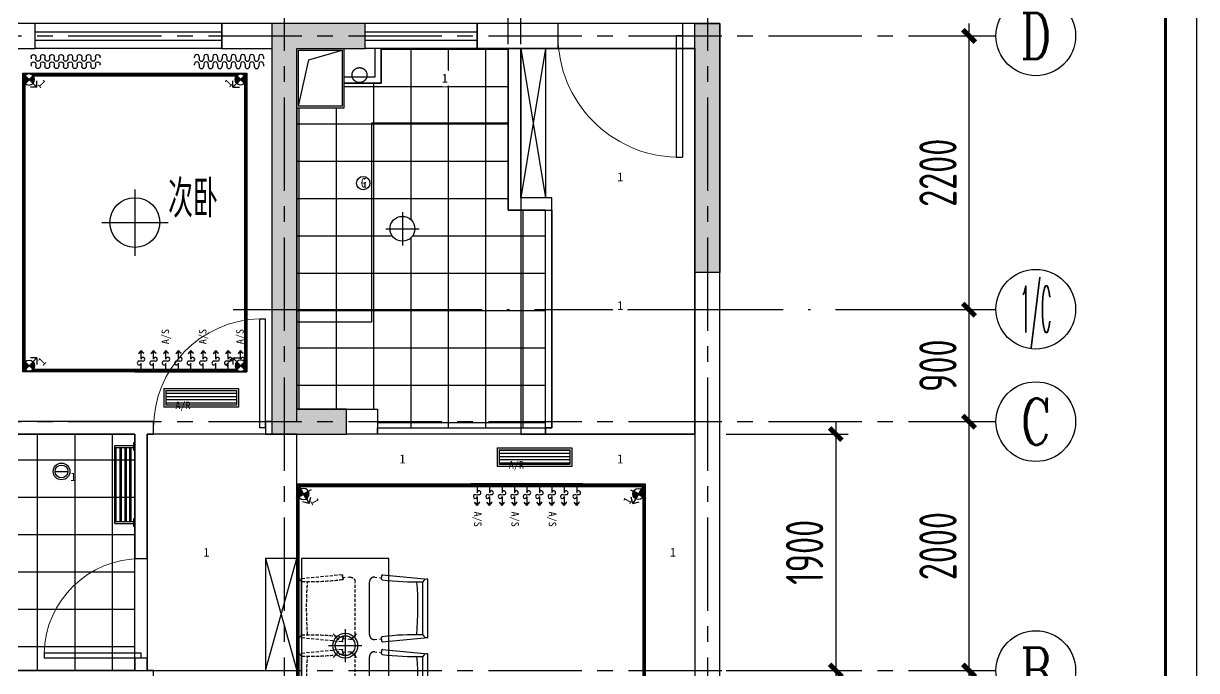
# Model space of a CAD drawing. Header units: millimetres. Extents: x -133666 to 880576, y -269375 to 86941.
# Drawn here: x 27779 to 37204, y -150793 to -145593 of the extents above; entities that cross this region are included whole.
import ezdxf
from ezdxf.enums import TextEntityAlignment as Align

# ---------------------------------------------------------------- set-up
doc = ezdxf.new("R2010")
doc.units = ezdxf.units.MM
doc.header["$LTSCALE"] = 1000
for name, pattern in [('6#轴网(1-4)20181120$0$11 12 17 18 19 20 21 22-ZW$0$DOTE', [2.42, 2, -0.2, 0.02, -0.2]), ('CENTER', [50.8, 31.75, -6.35, 6.35, -6.35]), ('CENTER2', [1.125, 0.75, -0.125, 0.125, -0.125]), ('DASH', [0.35, 0.25, -0.1]), ('DASHED', [19.05, 12.7, -6.35]), ('PS', [3200, 1500, -200, 1500]), ('TRATTEGGIATA2', [0.375, 0.25, -0.125])]:
    doc.linetypes.add(name, pattern=pattern)
doc.layers.get('0').update_dxf_attribs({"linetype": 'CONTINUOUS'})
doc.layers.get('Defpoints').update_dxf_attribs({"color": 6, "linetype": 'CONTINUOUS'})
for name, color, linetype in [('6#轴网(1-4)20181120$0$11 12 17 18 19 20 21 22-ZW$0$AXIS_轴号_A', 8, 'CONTINUOUS'), ('6#轴网(1-4)20181120$0$11 12 17 18 19 20 21 22-ZW$0$AXIS_轴文_A', 8, 'CONTINUOUS'), ('6#轴网(1-4)20181120$0$11 12 17 18 19 20 21 22-ZW$0$AXIS_轴线_A', 8, '6#轴网(1-4)20181120$0$11 12 17 18 19 20 21 22-ZW$0$DOTE'), ('6#轴网(1-4)20181120$0$AXIS_TEXT', 8, 'CONTINUOUS'), ('A-FUR', 8, 'CONTINUOUS'), ('A-Lvtry', 5, 'CONTINUOUS'), ('A-烟气道', 105, 'CONTINUOUS'), ('AXIS', 253, 'CENTER'), ('BORDER', 7, 'CONTINUOUS'), ('C-顶面灯具、灯带', 22, 'CONTINUOUS'), ('C-顶面设备（风口、换气扇、投影仪）', 7, 'CONTINUOUS'), ('C-顶面造型线', 32, 'CONTINUOUS'), ('DIM', 3, 'CONTINUOUS'), ('P-活动家具', 146, 'CONTINUOUS'), ('P-窗帘', 146, 'CONTINUOUS'), ('PS', 6, 'PS'), ('PUB_HATCH', 8, 'CONTINUOUS'), ('PUB_TEXT', 7, 'CONTINUOUS'), ('WALL', 2, 'CONTINUOUS'), ('WINDOW', 4, 'CONTINUOUS'), ('剪力墙', 6, 'CONTINUOUS')]:
    doc.layers.add(name, color=color, linetype=linetype)
doc.layers.add('S-ANNO-REVS', color=1, linetype='CONTINUOUS', true_color=0xff0000, plot=False)
doc.styles.add('6#轴网(1-4)20181120$0$11 12 17 18 19 20 21 22-ZW$0$_TCH_AXIS', font='COMPLEX', dxfattribs={"bigfont": 'GBCBIG'})
doc.styles.add('6#轴网(1-4)20181120$0$COMPLEX', font='COMPLEX')
doc.styles.add('DIM', font='', dxfattribs={"width": 0.7})
doc.styles.get("Standard").update_dxf_attribs({"font": 'tssdeng.shx', "bigfont": 'tssdchn.shx'})
doc.styles.add('WORD-2', font='simhei.ttf')
doc.styles.add('ZZ', font='tssdeng.shx', dxfattribs={"width": 0.7, "bigfont": 'tssdchn.shx'})
doc.styles.add('图框－2', font='tssdeng.shx', dxfattribs={"width": 0.7, "bigfont": 'TSSDCHN.shx'})
doc.styles.get('DIM').set_extended_font_data('SimSun')
doc.dimstyles.new('TSSD_100_100', dxfattribs={"dimtxt": 300, "dimasz": 100, "dimexe": 100, "dimexo": 250, "dimgap": 100, "dimtad": 1, "dimdec": 0, "dimzin": 0, "dimdsep": 46, "dimtxsty": 'ZZ', "dimblk": 'ARCHTICK', "dimcen": 0, "dimdle": 100, "dimclrd": 256, "dimclrt": 7, "dimadec": 0, "dimazin": 0, "dimtfac": 1, "dimtdec": 0, "dimtix": 1, "dimtmove": 2, "dimatfit": 3, "dimfxl": 0, "dimtolj": 1, "dimtzin": 0, "dimarcsym": 0})
pattern_1 = [(0, (26692.9, 2400), (0, 300), []), (90, (26692.9, 2400), (-300, 2e-14), [])]
pattern_2 = [(0, (483.662, 0), (9e-15, 25.4), [])]

# ---------------------------------------------------------------- blocks, each defined once
blk = doc.blocks.new('6#轴网(1-4)20181120$0$_AXISO')
at = {"color": 8}
blk.add_circle((0, 0), 0.5, dxfattribs=at)
at = {"layer": '6#轴网(1-4)20181120$0$AXIS_TEXT', "color": 8, "style": '6#轴网(1-4)20181120$0$COMPLEX', "width": 1.041667}
blk.add_attdef('A', text='', height=0.56, dxfattribs=at).set_placement((-0.25, -0.28), (0.25, -0.28), align=Align.FIT)
blk = doc.blocks.new('_ArchTick')
at = {"color": 0, "linetype": 'ByBlock', "const_width": 0.4}
blk.add_lwpolyline([(-0.5, -0.5), (0.5, 0.5)], dxfattribs=at)
blk = doc.blocks.new('*D348')
at = {"layer": 'Defpoints', "color": 0}
for p in [(8738.9, 3800), (8902.1, 3800), (8738.9, 100)]:
    blk.add_point(p, dxfattribs=at)
at = {"layer": 'DIM', "lineweight": -2}
blk.add_line((8902.1, 0), (8902.1, 3900), dxfattribs=at)
at = {"layer": 'DIM', "color": 0, "lineweight": -2}
for p, q in [((8988.9, 3800), (9002.1, 3800)), ((8988.9, 100), (9002.1, 100))]:
    blk.add_line(p, q, dxfattribs=at)
at = {"layer": 'DIM', "lineweight": -2, "xscale": 100, "yscale": 100, "zscale": 100}
for p, rotation in [((8902.1, 3800), 90), ((8902.1, 100), 270)]:
    blk.add_blockref('_ArchTick', p, dxfattribs=dict(at, rotation=rotation))
at = {"layer": 'DIM', "color": 7, "insert": (8652.1, 1950), "char_height": 300, "attachment_point": 5, "rotation": 90, "style": 'ZZ'}
blk.add_mtext('\\A1;3700', dxfattribs=at)
blk = doc.blocks.new('*D349')
at = {"layer": 'Defpoints', "color": 0}
for p in [(8738.9, 5800), (8902.1, 5800), (8738.9, 3800)]:
    blk.add_point(p, dxfattribs=at)
at = {"layer": 'DIM', "lineweight": -2}
blk.add_line((8902.1, 3700), (8902.1, 5900), dxfattribs=at)
at = {"layer": 'DIM', "color": 0, "lineweight": -2}
for p, q in [((8988.9, 5800), (9002.1, 5800)), ((8988.9, 3800), (9002.1, 3800))]:
    blk.add_line(p, q, dxfattribs=at)
at = {"layer": 'DIM', "lineweight": -2, "xscale": 100, "yscale": 100, "zscale": 100}
for p, rotation in [((8902.1, 5800), 90), ((8902.1, 3800), 270)]:
    blk.add_blockref('_ArchTick', p, dxfattribs=dict(at, rotation=rotation))
at = {"layer": 'DIM', "color": 7, "insert": (8652.1, 4800), "char_height": 300, "attachment_point": 5, "rotation": 90, "style": 'ZZ'}
blk.add_mtext('\\A1;2000', dxfattribs=at)
blk = doc.blocks.new('*D350')
at = {"layer": 'Defpoints', "color": 0}
for p in [(8738.9, 6700), (8902.1, 6700), (8738.9, 5800)]:
    blk.add_point(p, dxfattribs=at)
at = {"layer": 'DIM', "lineweight": -2}
blk.add_line((8902.1, 5700), (8902.1, 6800), dxfattribs=at)
at = {"layer": 'DIM', "color": 0, "lineweight": -2}
for p, q in [((8988.9, 6700), (9002.1, 6700)), ((8988.9, 5800), (9002.1, 5800))]:
    blk.add_line(p, q, dxfattribs=at)
at = {"layer": 'DIM', "lineweight": -2, "xscale": 100, "yscale": 100, "zscale": 100}
for p, rotation in [((8902.1, 6700), 90), ((8902.1, 5800), 270)]:
    blk.add_blockref('_ArchTick', p, dxfattribs=dict(at, rotation=rotation))
at = {"layer": 'DIM', "color": 7, "insert": (8652.1, 6250), "char_height": 300, "attachment_point": 5, "rotation": 90, "style": 'ZZ'}
blk.add_mtext('\\A1;900', dxfattribs=at)
blk = doc.blocks.new('*D351')
at = {"layer": 'Defpoints', "color": 0}
for p in [(8738.9, 8900), (8902.1, 8900), (8738.9, 6700)]:
    blk.add_point(p, dxfattribs=at)
at = {"layer": 'DIM', "lineweight": -2}
blk.add_line((8902.1, 6600), (8902.1, 9000), dxfattribs=at)
at = {"layer": 'DIM', "color": 0, "lineweight": -2}
for p, q in [((8988.9, 8900), (9002.1, 8900)), ((8988.9, 6700), (9002.1, 6700))]:
    blk.add_line(p, q, dxfattribs=at)
at = {"layer": 'DIM', "lineweight": -2, "xscale": 100, "yscale": 100, "zscale": 100}
for p, rotation in [((8902.1, 8900), 90), ((8902.1, 6700), 270)]:
    blk.add_blockref('_ArchTick', p, dxfattribs=dict(at, rotation=rotation))
at = {"layer": 'DIM', "color": 7, "insert": (8652.1, 7800), "char_height": 300, "attachment_point": 5, "rotation": 90, "style": 'ZZ'}
blk.add_mtext('\\A1;2200', dxfattribs=at)
blk = doc.blocks.new('*D759')
at = {"layer": 'Defpoints', "color": 0}
for p in [(31774, -145404), (31674, -146008.7), (31774, -146008.7)]:
    blk.add_point(p, dxfattribs=at)
at = {"layer": 'DIM', "color": 0, "lineweight": -2}
for p, q in [((31674, -145758.7), (31674, -145304)), ((31774, -145758.7), (31774, -145304))]:
    blk.add_line(p, q, dxfattribs=at)
at = {"layer": 'DIM', "lineweight": -2}
for p, q in [((31674, -145404), (31574, -145404)), ((31674, -145404), (31774, -145404)), ((31774, -145404), (31874, -145404))]:
    blk.add_line(p, q, dxfattribs=at)
at = {"layer": 'DIM', "lineweight": -2, "xscale": 100, "yscale": 100, "zscale": 100}
blk.add_blockref('_ArchTick', (31674, -145404), dxfattribs=at)
at = {"layer": 'DIM', "lineweight": -2, "xscale": 100, "yscale": 100, "zscale": 100, "rotation": 180}
blk.add_blockref('_ArchTick', (31774, -145404), dxfattribs=at)
at = {"layer": 'DIM', "color": 7, "insert": (31724, -145154), "char_height": 300, "attachment_point": 5, "style": 'ZZ'}
blk.add_mtext('\\A1;100', dxfattribs=at)
blk = doc.blocks.new('B20190319225928')
at = {"layer": 'BORDER'}
blk.add_lwpolyline([(0, 0), (0, 29700), (42000, 29700), (42000, 0)], close=True, dxfattribs=at)
at = {"layer": 'BORDER', "const_width": 50}
blk.add_lwpolyline([(2500, 500), (2500, 29200), (41500, 29200), (41500, 500)], close=True, dxfattribs=at)
blk = doc.blocks.new('$DorLib2D$00000001')
for p, q in [((0.45, 0.975), (0.5, 0.975)), ((0.45, 0), (0.45, 0.975)), ((0.5, 0), (0.5, 0.975)), ((0.5, 0), (0.45, 0))]:
    blk.add_line(p, q)
at = {"lineweight": 13}
blk.add_arc((0.475, 0), 0.975, 91.46928, 180, dxfattribs=at)
blk = doc.blocks.new('$TCHSYS$WIN2D')
for p, q in [((-0.5, 0.5), (0.5, 0.5)), ((-0.5, 0.5), (-0.5, -0.5)), ((0.5, 0.5), (0.5, -0.5)), ((0.5, 0.1667), (-0.5, 0.1667)), ((0.5, -0.1667), (-0.5, -0.1667)), ((-0.5, -0.5), (0.5, -0.5))]:
    blk.add_line(p, q)
blk = doc.blocks.new('*U763')
at = {"linetype": 'DASHED', "ltscale": 5}
h = blk.add_hatch(dxfattribs=at)
h.set_pattern_fill('ANSI31', color=250, scale=8, angle=315, style=0)
h.set_pattern_definition(pattern_2)
h.paths.add_polyline_path([(583.9, 16.1), (583.9, 133.9), (16.1, 133.9), (16.1, 16.1)])
blk.add_line((0, 150), (0, 0))
at = {"color": 251}
blk.add_line((16.1, 133.9), (16.1, 16.1), dxfattribs=at)
blk.add_lwpolyline([(0, 150), (600, 150), (600, 0), (0, 0)])
blk.add_lwpolyline([(0, 150), (600, 150), (600, 0), (0, 0)])
blk.add_lwpolyline([(16.1, 133.9), (583.9, 133.9), (583.9, 16.1), (16.1, 16.1)], dxfattribs=at)
blk.add_lwpolyline([(16.1, 133.9), (583.9, 133.9), (583.9, 16.1), (16.1, 16.1)], dxfattribs=at)
at = {"style": 'WORD-2'}
blk.add_attdef('A/S_001', (247.6, 41.1), '', height=60, dxfattribs=at)
blk = doc.blocks.new('DIFF-WLL')
at = {"color": 7, "linetype": 'ByBlock'}
for p, q in [((0, 0), (2.05, 0)), ((5, 0), (4.28, 0.61)), ((4.28, 0.61), (4.76, 0)), ((2.95, 0), (4.76, 0)), ((5, 0), (4.28, -0.61)), ((4.28, -0.61), (4.76, 0))]:
    blk.add_line(p, q, dxfattribs=at)
for centre, radius, start, end in [((2.06, 0.44), 0.443, 4.4518, 269.236), ((-3.48, 0.01), 5.99, 356.4344, 4.4518), ((2.94, -0.44), 0.443, 169.2229, 89.236)]:
    blk.add_arc(centre, radius, start, end, dxfattribs=at)
blk = doc.blocks.new('*U385')
at = {"color": 251}
blk.add_line((0, 300), (0, 0), dxfattribs=at)
at = {"color": 251, "xscale": 34.56325301062316, "yscale": 34.56325301062316, "zscale": 34.56325301062316}
for p in [(0, 250), (0, 150), (0, 50)]:
    blk.add_blockref('DIFF-WLL', p, dxfattribs=at)
at = {"style": 'WORD-2'}
blk.add_attdef('A/S', (222.2, 25.3), '', height=60, dxfattribs=at)
blk = doc.blocks.new('嵌入式筒灯')
at = {"color": 250}
blk.add_wipeout([(42.2, -42.7), (44.8, -40), (47.2, -37.1), (49.4, -34.1), (51.5, -30.9), (53.3, -27.6), (54.9, -24.2), (56.3, -20.7), (57.5, -17.1), (58.5, -13.5), (59.2, -9.8), (59.7, -6), (60, -2.3), (60, 1.5), (59.8, 5.3), (59.4, 9), (58.7, 12.7), (57.8, 16.4), (56.6, 20), (55.2, 23.5), (53.7, 26.9), (51.9, 30.2), (49.9, 33.4), (47.7, 36.5), (45.3, 39.4), (42.7, 42.2), (40, 44.8), (37.1, 47.2), (34.1, 49.4), (30.9, 51.5), (27.6, 53.3), (24.2, 54.9), (20.7, 56.3), (17.1, 57.5), (13.5, 58.5), (9.8, 59.2), (6, 59.7), (2.3, 60), (-1.5, 60), (-5.3, 59.8), (-9, 59.4), (-12.7, 58.7), (-16.4, 57.8), (-20, 56.6), (-23.5, 55.2), (-26.9, 53.7), (-30.2, 51.9), (-33.4, 49.9), (-36.5, 47.7), (-39.4, 45.3), (-42.2, 42.7), (-44.8, 40), (-47.2, 37.1), (-49.4, 34.1), (-51.5, 30.9), (-53.3, 27.6), (-54.9, 24.2), (-56.3, 20.7), (-57.5, 17.1), (-58.5, 13.5), (-59.2, 9.8), (-59.7, 6), (-60, 2.3), (-60, -1.5), (-59.8, -5.3), (-59.4, -9), (-58.7, -12.7), (-57.8, -16.4), (-56.6, -20), (-55.2, -23.5), (-53.7, -26.9), (-51.9, -30.2), (-49.9, -33.4), (-47.7, -36.5), (-45.3, -39.4), (-42.7, -42.2), (-40, -44.8), (-37.1, -47.2), (-34.1, -49.4), (-30.9, -51.5), (-27.6, -53.3), (-24.2, -54.9), (-20.7, -56.3), (-17.1, -57.5), (-13.5, -58.5), (-9.8, -59.2), (-6, -59.7), (-2.3, -60), (1.5, -60), (5.3, -59.8), (9, -59.4), (12.7, -58.7), (16.4, -57.8), (20, -56.6), (23.5, -55.2), (26.9, -53.7), (30.2, -51.9), (33.4, -49.9), (36.5, -47.7), (39.4, -45.3)], dxfattribs=at)
at = {"color": 251, "style": 'WORD-2'}
blk.add_attdef('1', text='', height=64, dxfattribs=at).set_placement((0, 0), align=Align.MIDDLE)
blk = doc.blocks.new('*U201')
at = {"color": 250}
blk.add_wipeout([(28.1, -28.5), (29.8, -26.7), (31.5, -24.7), (33, -22.7), (34.3, -20.6), (35.5, -18.4), (36.6, -16.1), (37.6, -13.8), (38.4, -11.4), (39, -9), (39.5, -6.5), (39.8, -4), (40, -1.5), (40, 1), (39.9, 3.5), (39.6, 6), (39.1, 8.5), (38.5, 10.9), (37.7, 13.3), (36.8, 15.7), (35.8, 17.9), (34.6, 20.1), (33.2, 22.3), (31.8, 24.3), (30.2, 26.3), (28.5, 28.1), (26.7, 29.8), (24.7, 31.5), (22.7, 33), (20.6, 34.3), (18.4, 35.5), (16.1, 36.6), (13.8, 37.6), (11.4, 38.4), (9, 39), (6.5, 39.5), (4, 39.8), (1.5, 40), (-1, 40), (-3.5, 39.9), (-6, 39.6), (-8.5, 39.1), (-10.9, 38.5), (-13.3, 37.7), (-15.7, 36.8), (-17.9, 35.8), (-20.1, 34.6), (-22.3, 33.2), (-24.3, 31.8), (-26.3, 30.2), (-28.1, 28.5), (-29.8, 26.7), (-31.5, 24.7), (-33, 22.7), (-34.3, 20.6), (-35.5, 18.4), (-36.6, 16.1), (-37.6, 13.8), (-38.4, 11.4), (-39, 9), (-39.5, 6.5), (-39.8, 4), (-40, 1.5), (-40, -1), (-39.9, -3.5), (-39.6, -6), (-39.1, -8.5), (-38.5, -10.9), (-37.7, -13.3), (-36.8, -15.7), (-35.8, -17.9), (-34.6, -20.1), (-33.2, -22.3), (-31.8, -24.3), (-30.2, -26.3), (-28.5, -28.1), (-26.7, -29.8), (-24.7, -31.5), (-22.7, -33), (-20.6, -34.3), (-18.4, -35.5), (-16.1, -36.6), (-13.8, -37.6), (-11.4, -38.4), (-9, -39), (-6.5, -39.5), (-4, -39.8), (-1.5, -40), (1, -40), (3.5, -39.9), (6, -39.6), (8.5, -39.1), (10.9, -38.5), (13.3, -37.7), (15.7, -36.8), (17.9, -35.8), (20.1, -34.6), (22.3, -33.2), (24.3, -31.8), (26.3, -30.2)], dxfattribs=at)
h = blk.add_hatch(color=250)
edge = h.paths.add_edge_path()
edge.add_arc((0, 0), 40, 90, 180)
edge.add_line((-40, 0), (0, 0))
edge.add_line((0, 0), (0, 40))
edge = h.paths.add_edge_path()
edge.add_arc((0, 0), 40, 270, 360)
edge.add_line((40, 0), (0, 0))
edge.add_line((0, 0), (0, -40))
at = {"color": 251}
for p, q in [((-64, 0), (80, 0)), ((-40, 0), (40, 0)), ((0, -64), (0, 64)), ((0, 40), (0, -40)), ((80, 0), (46.4, 33.6)), ((80, 0), (46.4, -33.6))]:
    blk.add_line(p, q, dxfattribs=at)
blk.add_circle((0, 0), 40)
at = {"style": 'WORD-2'}
blk.add_attdef('1', (19.6, -92.8), '', height=60, dxfattribs=at)
blk = doc.blocks.new('条形风口')
at = {"linetype": 'DASHED', "ltscale": 5}
h = blk.add_hatch(dxfattribs=at)
h.set_pattern_fill('ANSI31', color=250, scale=8, angle=315, style=0)
h.set_pattern_definition(pattern_2)
h.paths.add_polyline_path([(583.9, 16.1), (583.9, 133.9), (16.1, 133.9), (16.1, 16.1)])
blk.add_line((0, 150), (0, 0))
at = {"color": 251}
blk.add_line((16.1, 133.9), (16.1, 16.1), dxfattribs=at)
blk.add_lwpolyline([(0, 150), (600, 150), (600, 0), (0, 0)])
blk.add_lwpolyline([(0, 150), (600, 150), (600, 0), (0, 0)])
blk.add_lwpolyline([(16.1, 133.9), (583.9, 133.9), (583.9, 16.1), (16.1, 16.1)], dxfattribs=at)
blk.add_lwpolyline([(16.1, 133.9), (583.9, 133.9), (583.9, 16.1), (16.1, 16.1)], dxfattribs=at)
at = {"style": 'WORD-2'}
blk.add_attdef('A/S_001', (247.6, 41.1), '', height=60, dxfattribs=at)
blk = doc.blocks.new('A$C40BE60D6')
blk.add_circle((180, 180), 180)
at = {"style": '图框－2', "width": 0.7}
blk.add_text('G', height=259, dxfattribs=at).set_placement((127, 54))
at = {"ltscale": 0.15, "insert": (122, 310), "char_height": 250, "width": 119.17, "attachment_point": 1, "style": 'DIM'}
blk.add_mtext('G', dxfattribs=at)
blk = doc.blocks.new('防水筒灯')
at = {"color": 250}
blk.add_wipeout([(42.2, -42.7), (44.8, -40), (47.2, -37.1), (49.4, -34.1), (51.5, -30.9), (53.3, -27.6), (54.9, -24.2), (56.3, -20.7), (57.5, -17.1), (58.5, -13.5), (59.2, -9.8), (59.7, -6), (60, -2.3), (60, 1.5), (59.8, 5.3), (59.4, 9), (58.7, 12.7), (57.8, 16.4), (56.6, 20), (55.2, 23.5), (53.7, 26.9), (51.9, 30.2), (49.9, 33.4), (47.7, 36.5), (45.3, 39.4), (42.7, 42.2), (40, 44.8), (37.1, 47.2), (34.1, 49.4), (30.9, 51.5), (27.6, 53.3), (24.2, 54.9), (20.7, 56.3), (17.1, 57.5), (13.5, 58.5), (9.8, 59.2), (6, 59.7), (2.3, 60), (-1.5, 60), (-5.3, 59.8), (-9, 59.4), (-12.7, 58.7), (-16.4, 57.8), (-20, 56.6), (-23.5, 55.2), (-26.9, 53.7), (-30.2, 51.9), (-33.4, 49.9), (-36.5, 47.7), (-39.4, 45.3), (-42.2, 42.7), (-44.8, 40), (-47.2, 37.1), (-49.4, 34.1), (-51.5, 30.9), (-53.3, 27.6), (-54.9, 24.2), (-56.3, 20.7), (-57.5, 17.1), (-58.5, 13.5), (-59.2, 9.8), (-59.7, 6), (-60, 2.3), (-60, -1.5), (-59.8, -5.3), (-59.4, -9), (-58.7, -12.7), (-57.8, -16.4), (-56.6, -20), (-55.2, -23.5), (-53.7, -26.9), (-51.9, -30.2), (-49.9, -33.4), (-47.7, -36.5), (-45.3, -39.4), (-42.7, -42.2), (-40, -44.8), (-37.1, -47.2), (-34.1, -49.4), (-30.9, -51.5), (-27.6, -53.3), (-24.2, -54.9), (-20.7, -56.3), (-17.1, -57.5), (-13.5, -58.5), (-9.8, -59.2), (-6, -59.7), (-2.3, -60), (1.5, -60), (5.3, -59.8), (9, -59.4), (12.7, -58.7), (16.4, -57.8), (20, -56.6), (23.5, -55.2), (26.9, -53.7), (30.2, -51.9), (33.4, -49.9), (36.5, -47.7), (39.4, -45.3)], dxfattribs=at)
at = {"color": 251}
blk.add_line((-44.4, 0), (48.3, 0), dxfattribs=at)
blk.add_circle((1.9, 0), 60.3)
blk.add_circle((1.9, 0), 46.3, dxfattribs=at)
at = {"style": 'WORD-2'}
blk.add_attdef('1', (66.2, -68.4), '', height=60, dxfattribs=at)
blk = doc.blocks.new('*U197')
at = {"color": 251}
blk.add_circle((0, 0), 120, dxfattribs=at)
at = {"color": 250}
blk.add_wipeout([(105.4, -106.8), (111.9, -100), (118, -92.8), (123.6, -85.2), (128.7, -77.2), (133.3, -69), (137.3, -60.5), (140.9, -51.8), (143.8, -42.8), (146.2, -33.7), (148.1, -24.5), (149.3, -15.1), (150, -5.7), (150, 3.7), (149.5, 13.1), (148.4, 22.5), (146.7, 31.8), (144.4, 40.9), (141.5, 49.9), (138.1, 58.7), (134.2, 67.3), (129.7, 75.5), (124.7, 83.5), (119.2, 91.2), (113.2, 98.5), (106.8, 105.4), (100, 111.9), (92.8, 118), (85.2, 123.6), (77.2, 128.7), (69, 133.3), (60.5, 137.3), (51.8, 140.9), (42.8, 143.8), (33.7, 146.2), (24.5, 148.1), (15.1, 149.3), (5.7, 150), (-3.7, 150), (-13.1, 149.5), (-22.5, 148.4), (-31.8, 146.7), (-40.9, 144.4), (-49.9, 141.5), (-58.7, 138.1), (-67.3, 134.2), (-75.5, 129.7), (-83.5, 124.7), (-91.2, 119.2), (-98.5, 113.2), (-105.4, 106.8), (-111.9, 100), (-118, 92.8), (-123.6, 85.2), (-128.7, 77.2), (-133.3, 69), (-137.3, 60.5), (-140.9, 51.8), (-143.8, 42.8), (-146.2, 33.7), (-148.1, 24.5), (-149.3, 15.1), (-150, 5.7), (-150, -3.7), (-149.5, -13.1), (-148.4, -22.5), (-146.7, -31.8), (-144.4, -40.9), (-141.5, -49.9), (-138.1, -58.7), (-134.2, -67.3), (-129.7, -75.5), (-124.7, -83.5), (-119.2, -91.2), (-113.2, -98.5), (-106.8, -105.4), (-100, -111.9), (-92.8, -118), (-85.2, -123.6), (-77.2, -128.7), (-69, -133.3), (-60.5, -137.3), (-51.8, -140.9), (-42.8, -143.8), (-33.7, -146.2), (-24.5, -148.1), (-15.1, -149.3), (-5.7, -150), (3.7, -150), (13.1, -149.5), (22.5, -148.4), (31.8, -146.7), (40.9, -144.4), (49.9, -141.5), (58.7, -138.1), (67.3, -134.2), (75.5, -129.7), (83.5, -124.7), (91.2, -119.2), (98.5, -113.2)], dxfattribs=at)
at = {"color": 251, "ltscale": 2}
for p, q in [((0, 200), (0, -200)), ((-200, 0), (200, 0))]:
    blk.add_line(p, q, dxfattribs=at)
blk.add_circle((0, 0), 150)
blk = doc.blocks.new('B14-1')
for p, q in [((-933, 124), (-933, 148)), ((-837, 148), (-837, 100)), ((-741, 148), (-741, 100)), ((-645, 148), (-645, 100)), ((-549, 148), (-549, 100)), ((-453, 148), (-453, 100)), ((-357, 148), (-357, 100)), ((-261, 148), (-261, 100)), ((-165, 148), (-165, 100)), ((-69, 148), (-69, 100)), ((27, 148), (27, 100)), ((123, 148), (123, 100)), ((219, 148), (219, 100)), ((315, 148), (315, 100)), ((411, 148), (411, 100)), ((507, 148), (507, 100))]:
    blk.add_line(p, q)
blk.add_lwpolyline([(-933, 124, 0, 0, 0), (-1137, 124, 90, 0, 0), (-1245, 124, 0, 0, 0)], format="xyseb")
for centre, start, end in [((-885, 148), 360, 180.0002), ((-789, 100), 180, 360), ((-693, 148), 360, 180.0002), ((-597, 100), 180, 360), ((-501, 148), 360, 180.0002), ((-405, 100), 180, 360), ((-309, 148), 360, 180.0002), ((-213, 100), 180, 360), ((-117, 148), 360, 180.0002), ((-21, 100), 180, 0), ((75, 148), 0, 180.0002), ((171, 100), 180, 0), ((267, 148), 0, 180.0002), ((363, 100), 180, 0), ((459, 148), 0, 180.0002)]:
    blk.add_arc(centre, 48, start, end)
blk = doc.blocks.new('*U226')
at = {"color": 250}
blk.add_wipeout([(70.3, -71.2), (74.6, -66.7), (78.6, -61.8), (82.4, -56.8), (85.8, -51.5), (88.8, -46), (91.6, -40.3), (93.9, -34.5), (95.9, -28.5), (97.5, -22.5), (98.7, -16.3), (99.5, -10.1), (100, -3.8), (100, 2.5), (99.7, 8.8), (98.9, 15), (97.8, 21.2), (96.3, 27.3), (94.4, 33.3), (92.1, 39.1), (89.4, 44.8), (86.4, 50.4), (83.1, 55.7), (79.5, 60.8), (75.5, 65.7), (71.2, 70.3), (66.7, 74.6), (61.8, 78.6), (56.8, 82.4), (51.5, 85.8), (46, 88.8), (40.3, 91.6), (34.5, 93.9), (28.5, 95.9), (22.5, 97.5), (16.3, 98.7), (10.1, 99.5), (3.8, 100), (-2.5, 100), (-8.8, 99.7), (-15, 98.9), (-21.2, 97.8), (-27.3, 96.3), (-33.3, 94.4), (-39.1, 92.1), (-44.8, 89.4), (-50.4, 86.4), (-55.7, 83.1), (-60.8, 79.5), (-65.7, 75.5), (-70.3, 71.2), (-74.6, 66.7), (-78.6, 61.8), (-82.4, 56.8), (-85.8, 51.5), (-88.8, 46), (-91.6, 40.3), (-93.9, 34.5), (-95.9, 28.5), (-97.5, 22.5), (-98.7, 16.3), (-99.5, 10.1), (-100, 3.8), (-100, -2.5), (-99.7, -8.8), (-98.9, -15), (-97.8, -21.2), (-96.3, -27.3), (-94.4, -33.3), (-92.1, -39.1), (-89.4, -44.8), (-86.4, -50.4), (-83.1, -55.7), (-79.5, -60.8), (-75.5, -65.7), (-71.2, -70.3), (-66.7, -74.6), (-61.8, -78.6), (-56.8, -82.4), (-51.5, -85.8), (-46, -88.8), (-40.3, -91.6), (-34.5, -93.9), (-28.5, -95.9), (-22.5, -97.5), (-16.3, -98.7), (-10.1, -99.5), (-3.8, -100), (2.5, -100), (8.8, -99.7), (15, -98.9), (21.2, -97.8), (27.3, -96.3), (33.3, -94.4), (39.1, -92.1), (44.8, -89.4), (50.4, -86.4), (55.7, -83.1), (60.8, -79.5), (65.7, -75.5)], dxfattribs=at)
at = {"color": 251, "ltscale": 2}
for p, q in [((-97.8, 94.3), (-51.2, 47.7)), ((0, 133.3), (0, -133.3)), ((47.7, 51.2), (90.8, 94.3)), ((-133.3, 0), (133.3, 0)), ((-97.8, -94.3), (-51.2, -47.7)), ((47.7, -51.2), (90.8, -94.3))]:
    blk.add_line(p, q, dxfattribs=at)
blk.add_circle((0, 0), 100)
at = {"color": 251}
blk.add_circle((0, 0), 80, dxfattribs=at)
blk = doc.blocks.new('*D777')
at = {"layer": 'Defpoints', "color": 0}
for p in [(33174, -148893.3), (33174, -150793.3), (34305, -150793.3)]:
    blk.add_point(p, dxfattribs=at)
at = {"layer": 'DIM', "lineweight": -2}
blk.add_line((34305, -148793.3), (34305, -150893.3), dxfattribs=at)
at = {"layer": 'DIM', "color": 0, "lineweight": -2}
for p, q in [((33424, -148893.3), (34405, -148893.3)), ((33424, -150793.3), (34405, -150793.3))]:
    blk.add_line(p, q, dxfattribs=at)
at = {"layer": 'DIM', "lineweight": -2, "xscale": 100, "yscale": 100, "zscale": 100}
for p, rotation in [((34305, -148893.3), 90), ((34305, -150793.3), 270)]:
    blk.add_blockref('_ArchTick', p, dxfattribs=dict(at, rotation=rotation))
at = {"layer": 'DIM', "color": 7, "insert": (34055, -149843.3), "char_height": 300, "attachment_point": 5, "rotation": 90, "style": 'ZZ'}
blk.add_mtext('\\A1;1900', dxfattribs=at)
blk = doc.blocks.new('dfdffh')
at = {"layer": 'P-活动家具'}
for p, q in [((106548.2, -73806.7), (106398.1, -73806.7)), ((106398.1, -73806.7), (106398.1, -73821.7)), ((106548.2, -73821.7), (106398.1, -73821.7)), ((106417.2, -74416.7), (106417.2, -73821.7)), ((106427.2, -74416.7), (106427.2, -73821.7)), ((106456.2, -74416.7), (106456.2, -73821.7)), ((106466.2, -74416.7), (106466.2, -73821.7)), ((106495.9, -74416.7), (106495.9, -73821.7)), ((106505.9, -74416.7), (106505.9, -73821.7)), ((106538.2, -74416.7), (106538.2, -73821.7)), ((106548.2, -74431.7), (106548.2, -73806.7)), ((106548.2, -74416.7), (106398.1, -74416.7)), ((106398.1, -74416.7), (106398.1, -74431.7)), ((106548.2, -74431.7), (106398.1, -74431.7))]:
    blk.add_line(p, q, dxfattribs=at)
for points in [[(106398.1, -73784.2), (106398.1, -73844.2), (106388.1, -73844.2), (106388.1, -73784.2)], [(106398.1, -74394.2), (106398.1, -74454.2), (106388.1, -74454.2), (106388.1, -74394.2)]]:
    blk.add_lwpolyline(points, close=True, dxfattribs=at)
blk = doc.blocks.new('chair4')
at = {"linetype": 'DASH', "ltscale": 200}
for p, q in [((-470, 210.5), (-470, -210.5)), ((-426.4, 250.4), (-410.4, 248.9)), ((-426.4, -250.4), (-410.4, -248.9))]:
    blk.add_line(p, q, dxfattribs=at)
at = {"ltscale": 20}
for p, q in [((-388.8, 247), (-371.7, 245.5)), ((-364.8, 269), (0, 234.3)), ((-40, 213.8), (-40, -213.8)), ((0, 234.3), (0, -234.3)), ((-388.8, -247), (-371.7, -245.5)), ((-364.8, -269), (0, -234.3))]:
    blk.add_line(p, q, dxfattribs=at)
at = {"linetype": 'DASH', "ltscale": 200, "extrusion": (0, 0, -1)}
for centre, start_param, end_param in [((-430, 210.5), 3.926991, 5.586837), ((-430, -210.5), 2.267145, 3.926991)]:
    blk.add_ellipse(centre, major_axis=(28.3, 28.3), ratio=1, start_param=start_param, end_param=end_param, dxfattribs=at)
at = {"ltscale": 20, "extrusion": (0, 0, -1)}
for centre, major_axis, ratio, start_param, end_param in [((-365.9, 237.3), (5.66, -5.66), 1, 0.914477, 2.702691), ((-440.3, 264.1), (50.3, 50.3), 1, 0.774487, 1.131895), ((-365.2, 265), (2.83, 2.83), 1, 3.91608, 5.586837), ((-124.5, 1886.5), (-1792.2, 85), 0.932857, 4.621064, 4.803714), ((-2032.8, -2.5), (-3, 2384.1), 0.819086, 1.481782, 1.659811), ((-6.5, 197.7), (26.3, 26.3), 1, 4.375488, 5.671939), ((-365.9, -237.3), (5.66, 5.66), 1, 3.580494, 5.368708), ((-440.3, -264.1), (50.3, -50.3), 1, -1.131895, -0.774487), ((-365.2, -265), (2.83, -2.83), 1, 0.696349, 2.367105), ((-124.5, -1886.5), (1792.2, 85), 0.932857, 4.621064, 4.803714), ((-6.5, -197.7), (26.3, 26.3), 1, 2.182042, 3.478494)]:
    blk.add_ellipse(centre, major_axis=major_axis, ratio=ratio, start_param=start_param, end_param=end_param, dxfattribs=at)
blk = doc.blocks.new('222')
at = {"linetype": 'TRATTEGGIATA2', "ltscale": 0.1}
for p, q in [((131, 375.2), (165.7, 740)), ((669, 375.2), (634.3, 740)), ((731, 375.2), (765.7, 740)), ((1269, 375.2), (1234.3, 740)), ((149.6, 313.6), (151.1, 329.6)), ((153, 351.2), (154.5, 368.3)), ((647, 351.2), (645.5, 368.3)), ((650.4, 313.6), (648.9, 329.6)), ((749.6, 313.6), (751.1, 329.6)), ((753, 351.2), (754.5, 368.3)), ((1247, 351.2), (1245.5, 368.3)), ((1250.4, 313.6), (1248.9, 329.6)), ((189.5, 270), (610.5, 270)), ((789.5, 270), (1210.5, 270))]:
    blk.add_line(p, q, dxfattribs=at)
at = {"ltscale": 20}
for p, q in [((165.7, 740), (634.3, 740)), ((186.2, 700), (613.8, 700)), ((765.7, 740), (1234.3, 740)), ((786.2, 700), (1213.8, 700))]:
    blk.add_line(p, q, dxfattribs=at)
blk.add_lwpolyline([(0, 0), (1400, 0), (1400, 700), (0, 700)], close=True)
at = {"ltscale": 20, "extrusion": (0, 0, -1)}
for centre, start_param, end_param in [((202.3, 733.5), 4.375488, 5.671939), ((597.7, 733.5), 2.182042, 3.478494), ((802.3, 733.5), 4.375488, 5.671939), ((1197.7, 733.5), 2.182042, 3.478494)]:
    blk.add_ellipse(centre, major_axis=(-26.3, 26.3), ratio=1, start_param=start_param, end_param=end_param, dxfattribs=at)
at = {"linetype": 'TRATTEGGIATA2', "ltscale": 0.1, "extrusion": (0, 0, -1)}
for centre, major_axis, ratio, start_param, end_param in [((-1486.5, 615.5), (85, 1792.2), 0.932857, 1.479471, 1.662121), ((402.5, -1292.8), (2384.1, 3), 0.819086, 4.623375, 4.801403), ((2286.5, 615.5), (-85, 1792.2), 0.932857, 4.621064, 4.803714), ((-886.5, 615.5), (85, 1792.2), 0.932857, 1.479471, 1.662121), ((1002.5, -1292.8), (2384.1, 3), 0.819086, 4.623375, 4.801403), ((2886.5, 615.5), (-85, 1792.2), 0.932857, 4.621064, 4.803714), ((135, 374.8), (-2.83, 2.83), 1, 3.91608, 5.586837), ((135.9, 299.7), (-50.3, 50.3), 1, 0.774487, 1.131895), ((189.5, 310), (-28.3, 28.3), 1, 3.926991, 5.586837), ((162.7, 374.1), (5.66, 5.66), 1, 0.914477, 2.702691), ((610.5, 310), (-28.3, 28.3), 1, 2.267145, 3.926991), ((637.3, 374.1), (-5.66, 5.66), 1, 3.580494, 5.368708), ((664.1, 299.7), (50.3, 50.3), 1, -1.131895, -0.774487), ((665, 374.8), (2.83, 2.83), 1, 0.696349, 2.367105), ((735, 374.8), (-2.83, 2.83), 1, 3.91608, 5.586837), ((735.9, 299.7), (-50.3, 50.3), 1, 0.774487, 1.131895), ((789.5, 310), (-28.3, 28.3), 1, 3.926991, 5.586837), ((762.7, 374.1), (5.66, 5.66), 1, 0.914477, 2.702691), ((1210.5, 310), (-28.3, 28.3), 1, 2.267145, 3.926991), ((1237.3, 374.1), (-5.66, 5.66), 1, 3.580494, 5.368708), ((1264.1, 299.7), (50.3, 50.3), 1, -1.131895, -0.774487), ((1265, 374.8), (2.83, 2.83), 1, 0.696349, 2.367105)]:
    blk.add_ellipse(centre, major_axis=major_axis, ratio=ratio, start_param=start_param, end_param=end_param, dxfattribs=at)
at = {"xscale": -1, "rotation": 90}
for p in [(400, -314), (1000, -314)]:
    blk.add_blockref('chair4', p, dxfattribs=at)
blk = doc.blocks.new('B20190310213323')
at = {"layer": 'PUB_HATCH'}
for points in [[(4000, 5900), (3600, 5900), (3600, 8800), (4150, 8800), (4150, 9000), (3400, 9000), (3400, 5700), (3600, 5700), (4000, 5700)], [(6800, 9000), (7000, 9000), (7000, 7000), (6800, 7000), (6800, 8800)]]:
    blk.add_hatch(color=256, dxfattribs=at).paths.add_polyline_path(points)
at = {"layer": 'A-Lvtry', "ltscale": 3}
blk.add_line((4200.1, 6600), (3600, 6600), dxfattribs=at)
blk.add_lwpolyline([(5300, 8200), (4200.1, 8200), (4200.1, 6600), (4200.1, 6600)], dxfattribs=at)
at = {"layer": 'A-烟气道'}
for points in [[(3600, 8800), (3980, 8800), (3980, 8320), (3600, 8320)], [(3615, 8785), (3965, 8785), (3965, 8335), (3615, 8335)]]:
    blk.add_lwpolyline(points, close=True, dxfattribs=at)
blk.add_lwpolyline([(3615, 8335), (3697.9, 8707.9), (3965, 8785)], dxfattribs=at)
at = {"layer": 'WALL'}
blk.add_line((5700, 8800), (6700, 8800), dxfattribs=at)
for points in [[(1000, 5800), (1000, 8800), (1500, 8800), (1500, 9000), (800, 9000), (800, 5700), (2300, 5700), (2300, 4700), (2400, 4700), (2400, 5700), (2450, 5700), (2450, 5800)], [(5700, 8800), (5700, 9000), (5050.1, 9000), (5050.1, 9000), (5050.1, 8800)], [(7000, 100), (7000, 9000), (6700, 9000), (6700, 8800), (6800, 8800), (6800, 200), (6100, 200), (6100, 0), (6800, 0), (6800, -1400), (6500, -1400), (6500, -1600), (7000, -1600)], [(5400, 7600), (5400, 8800), (5300, 8800), (5300, 7500), (5650, 7500), (5650, 7600)], [(4000, 5900), (4250, 5900), (4250, 5700), (4000, 5700)]]:
    blk.add_lwpolyline(points, close=True, dxfattribs=at)
for points in [[(3600, 5800), (3600, 8800), (4150.1, 8800), (4150.1, 9000), (3500, 9000), (3000, 9000), (3000, 8800), (3400, 8800), (3400, 5800), (3350, 5800), (3350, 5700), (3500, 5700)], [(3980, 8520), (4280, 8520), (4280, 8800)], [(3980, 8570), (4230, 8570), (4230, 8800)], [(600, -400), (600, 200), (200, 200), (200, 3700), (2450, 3700), (2450, 3800), (2400, 3800), (2400, 3900), (2300, 3900), (2300, 3800), (200, 3800), (200, 6500), (0, 6500), (0, 0), (500, 0), (500, -600), (600, -600), (600, -400)]]:
    blk.add_lwpolyline(points, dxfattribs=at)
at = {"layer": 'WINDOW'}
blk.add_line((6700, 9000, 0), (5700, 9000, 0), dxfattribs=at)
for points in [[(5600.3, 5750), (5600.3, 7500), (5650, 7500), (5650, 5750)], [(4250, 5749.7), (5600, 5749.7), (5600, 5700), (4250, 5700)]]:
    blk.add_lwpolyline(points, close=True, dxfattribs=at)
at = {"layer": '剪力墙', "elevation": 0}
for points in [[(4000, 5900), (3600, 5900), (3600, 8800), (4150, 8800), (4150, 9000), (3400, 9000), (3400, 5700), (3600, 5700), (4000, 5700)], [(6800, 9000), (7000, 9000), (7000, 7000), (6800, 7000), (6800, 8800)]]:
    blk.add_lwpolyline(points, close=True, dxfattribs=at)
blk.add_lwpolyline([(6800, 8800), (6800, 8800)], dxfattribs=at)
at = {"layer": 'WINDOW'}
for name, p, xscale, yscale, zscale, rotation in [('$TCHSYS$WIN2D', (2250, 8900), 1500, 200, 1500, 180), ('$TCHSYS$WIN2D', (4600.1, 8900), 900, 200, 900, 180), ('$DorLib2D$00000001', (6200, 8900), -1000, 1000, -1000, 180), ('$DorLib2D$00000001', (2350, 4300), -800, 800, 800, 90)]:
    blk.add_blockref(name, p, dxfattribs=dict(at, xscale=xscale, yscale=yscale, zscale=zscale, rotation=rotation))
at = {"layer": 'WINDOW', "xscale": 900, "yscale": 900, "zscale": -900}
blk.add_blockref('$DorLib2D$00000001', (2900, 5750), dxfattribs=at)
blk = doc.blocks.new('B20190222125856')
at = {"layer": '6#轴网(1-4)20181120$0$11 12 17 18 19 20 21 22-ZW$0$AXIS_轴线_A'}
blk.add_line((2989.5, 6700), (9118.2, 6700), dxfattribs=at)
at = {"layer": 'AXIS', "linetype": 'CENTER2'}
for p, q in [((3400, 11781), (3400, -2685.7)), ((6800, 11781), (6800, -2685.7)), ((-2834.7, 8900), (9118.1, 8900)), ((-2834.7, 5800), (9118.1, 5800)), ((-2834.7, 3800), (9118.1, 3800))]:
    blk.add_line(p, q, dxfattribs=at)
at = {"layer": '6#轴网(1-4)20181120$0$11 12 17 18 19 20 21 22-ZW$0$AXIS_轴号_A', "color": 6}
ref = blk.add_blockref('6#轴网(1-4)20181120$0$_AXISO', (9438.1, 8900), dxfattribs=dict(at, xscale=640, yscale=640, zscale=640))
ref.add_attrib('A', 'D', dxfattribs={"layer": '6#轴网(1-4)20181120$0$11 12 17 18 19 20 21 22-ZW$0$AXIS_轴文_A', "height": 372.8, "style": '6#轴网(1-4)20181120$0$11 12 17 18 19 20 21 22-ZW$0$_TCH_AXIS', "width": 0.823529}).set_placement((9313.9, 8713.6), (9562.4, 8713.6), align=Align.FIT)
ref = blk.add_blockref('6#轴网(1-4)20181120$0$_AXISO', (9438.2, 6703.8), dxfattribs=dict(at, xscale=640, yscale=640, zscale=640))
ref.add_attrib('A', '1/C', dxfattribs={"layer": '6#轴网(1-4)20181120$0$11 12 17 18 19 20 21 22-ZW$0$AXIS_轴文_A', "height": 372.76, "style": '6#轴网(1-4)20181120$0$11 12 17 18 19 20 21 22-ZW$0$_TCH_AXIS', "width": 0.269231}).set_placement((9313.9, 6517.5), (9562.4, 6517.5), align=Align.FIT)
ref = blk.add_blockref('6#轴网(1-4)20181120$0$_AXISO', (9438.1, 5800), dxfattribs=dict(at, xscale=640, yscale=640, zscale=640))
ref.add_attrib('A', 'C', dxfattribs={"layer": '6#轴网(1-4)20181120$0$11 12 17 18 19 20 21 22-ZW$0$AXIS_轴文_A', "height": 372.8, "style": '6#轴网(1-4)20181120$0$11 12 17 18 19 20 21 22-ZW$0$_TCH_AXIS', "width": 0.933333}).set_placement((9313.9, 5613.6), (9562.4, 5613.6), align=Align.FIT)
ref = blk.add_blockref('6#轴网(1-4)20181120$0$_AXISO', (9438.1, 3800), dxfattribs=dict(at, xscale=640, yscale=640, zscale=640))
ref.add_attrib('A', 'B', dxfattribs={"layer": '6#轴网(1-4)20181120$0$11 12 17 18 19 20 21 22-ZW$0$AXIS_轴文_A', "height": 372.8, "style": '6#轴网(1-4)20181120$0$11 12 17 18 19 20 21 22-ZW$0$_TCH_AXIS', "width": 0.823529}).set_placement((9313.9, 3613.6), (9562.4, 3613.6), align=Align.FIT)
at = {"layer": 'DIM'}
for base, p1, p2, picture, middle in [((8902.1, 8900), (8738.9, 6700), (8738.9, 8900), '*D351', (8652.1, 7800)), ((8902.1, 6700), (8738.9, 5800), (8738.9, 6700), '*D350', (8652.1, 6250)), ((8902.1, 5800), (8738.9, 3800), (8738.9, 5800), '*D349', (8652.1, 4800)), ((8902.1, 3800), (8738.9, 100), (8738.9, 3800), '*D348', (8652.1, 1950))]:
    dim = blk.add_linear_dim(base=base, p1=p1, p2=p2, angle=90, dimstyle='TSSD_100_100', dxfattribs=at)
    dim.commit()
    dim.dimension.update_dxf_attribs({"geometry": picture, "text_midpoint": middle})

msp = doc.modelspace()

# ---------------------------------------------------------------- hatches: boundary and pattern name
at = {"layer": 'C-顶面造型线'}
h = msp.add_hatch(dxfattribs=at)
h.set_pattern_fill('_USER,_O', color=35, scale=300, double=1, pattern_type=0)
h.set_pattern_definition(pattern_1)
h.paths.add_polyline_path([(30354, -146073.3), (30354, -146273.3), (29974, -146273.3), (29974, -148693.3), (30624, -148693.3), (30624, -148843.7), (31974.3, -148843.7), (31974.3, -147093.3), (31674, -147093.3), (31674, -145793.3), (30654, -145793.3), (30654, -146073.3)])
h = msp.add_hatch(dxfattribs=at)
h.set_pattern_fill('_USER,_O', color=35, scale=300, double=1, pattern_type=0)
h.set_pattern_definition(pattern_1)
h.paths.add_polyline_path([(28674, -148893.3), (26574, -148893.3), (26574, -149893.3), (26874, -149893.3), (26874, -150793.3), (28674, -150793.3)])
at = {"layer": 'PUB_HATCH'}
for points in [[(30374, -148693.3), (29974, -148693.3), (29974, -145793.3), (30524, -145793.3), (30524, -145593.3), (29774, -145593.3), (29774, -148893.3), (29974, -148893.3), (30374, -148893.3)], [(33174, -145593.3), (33374, -145593.3), (33374, -147593.3), (33174, -147593.3), (33174, -145793.3)]]:
    msp.add_hatch(color=256, dxfattribs=at).paths.add_polyline_path(points)

# ---------------------------------------------------------------- linework, layer by layer
at = {"layer": 'A-FUR'}
for p, q in [((31774, -145793.3), (31974, -146993.3)), ((31974, -145793.3), (31774, -146993.3)), ((29724, -150793.3), (29974, -149893.3)), ((29724, -149893.3), (29974, -150793.3))]:
    msp.add_line(p, q, dxfattribs=at)
for points in [[(31974, -146993.3), (31774, -146993.3), (31774, -145793.3), (31974, -145793.3)], [(29974, -150793.3), (29974, -149893.3), (29724, -149893.3), (29724, -150793.3)]]:
    msp.add_lwpolyline(points, close=True, dxfattribs=at)
at = {"layer": 'A-烟气道'}
for points in [[(29974, -145793.3), (30354, -145793.3), (30354, -146273.3), (29974, -146273.3)], [(29974, -145793.3), (30354, -145793.3), (30354, -146273.3), (29974, -146273.3)], [(29989, -145808.3), (30339, -145808.3), (30339, -146258.3), (29989, -146258.3)], [(29989, -145808.3), (30339, -145808.3), (30339, -146258.3), (29989, -146258.3)]]:
    msp.add_lwpolyline(points, close=True, dxfattribs=at)
msp.add_lwpolyline([(29989, -146258.3), (30071.8, -145885.5), (30339, -145808.3)], dxfattribs=at)
msp.add_lwpolyline([(29989, -146258.3), (30071.8, -145885.5), (30339, -145808.3)], dxfattribs=at)
at = {"layer": 'C-顶面造型线'}
for points in [[(31774, -148893.3), (33174, -148893.3), (33174, -145793.3), (31774, -145793.3)], [(27774, -145993.3), (29574, -145993.3), (29574, -148393.3), (27774, -148393.3)], [(29974, -148893.3), (28774, -148893.3), (28774, -150793.3), (29974, -150793.3)], [(32774, -154193.3), (29974, -154193.3), (29974, -149293.3), (32774, -149293.3)]]:
    msp.add_lwpolyline(points, close=True, dxfattribs=at)
at = {"layer": 'C-顶面造型线', "color": 35}
for points in [[(27784, -146003.3), (29564, -146003.3), (29564, -148383.3), (27784, -148383.3)], [(27794, -146013.3), (29554, -146013.3), (29554, -148373.3), (27794, -148373.3)], [(32764, -154183.3), (29984, -154183.3), (29984, -149303.3), (32764, -149303.3)], [(32754, -154173.3), (29994, -154173.3), (29994, -149313.3), (32754, -149313.3)]]:
    msp.add_lwpolyline(points, close=True, dxfattribs=at)
for points in [[(28674, -148893.3), (26574, -148893.3)], [(28674, -150793.3), (28674, -148893.3)], [(26874, -150793.3), (28674, -150793.3)]]:
    msp.add_lwpolyline(points, dxfattribs=at)
at = {"layer": 'PS', "ltscale": 0.5}
msp.add_circle((30479, -146008.3), 60, dxfattribs=at)
at = {"layer": 'S-ANNO-REVS'}
for p in [(32574, -146826.7), (32574, -147860)]:
    msp.add_point(p, dxfattribs=at)
at = {"layer": 'WINDOW'}
msp.add_line((33074, -145593.3, 0), (32074, -145593.3, 0), dxfattribs=at)
msp.add_line((33074, -145593.3, 0), (32074, -145593.3, 0), dxfattribs=at)
at = {"layer": '剪力墙', "elevation": 0}
for points in [[(30374, -148693.3), (29974, -148693.3), (29974, -145793.3), (30524, -145793.3), (30524, -145593.3), (29774, -145593.3), (29774, -148893.3), (29974, -148893.3), (30374, -148893.3)], [(30374, -148693.3), (29974, -148693.3), (29974, -145793.3), (30524, -145793.3), (30524, -145593.3), (29774, -145593.3), (29774, -148893.3), (29974, -148893.3), (30374, -148893.3)], [(33174, -145593.3), (33374, -145593.3), (33374, -147593.3), (33174, -147593.3), (33174, -145793.3)], [(33174, -145593.3), (33374, -145593.3), (33374, -147593.3), (33174, -147593.3), (33174, -145793.3)]]:
    msp.add_lwpolyline(points, close=True, dxfattribs=at)
msp.add_lwpolyline([(33174, -145793.3), (33174, -145793.3)], dxfattribs=at)
msp.add_lwpolyline([(33174, -145793.3), (33174, -145793.3)], dxfattribs=at)

# ---------------------------------------------------------------- block references
at = {"xscale": -1}
msp.add_blockref('dfdffh', (135062, -75179.2), dxfattribs=at)
at = {"layer": 'C-顶面设备（风口、换气扇、投影仪）', "color": 7, "xscale": 0.2999999999883585, "yscale": 0.2999999999883585, "zscale": 0.2999999999883585}
msp.add_blockref('A$C40BE60D6', (30454.7, -146930.1), dxfattribs=at)
at = {"layer": 'C-顶面设备（风口、换气扇、投影仪）', "color": 7}
for p, rotation in [((28974, -148393.3), 90), ((29274, -148393.3), 90), ((29574, -148393.3), 90), ((31374, -149293.3), 270), ((31674, -149293.3), 270), ((31974, -149293.3), 270)]:
    msp.add_blockref('*U385', p, dxfattribs=dict(at, rotation=rotation)).add_auto_attribs({'A/S': 'A/S'})
ref = msp.add_blockref('条形风口', (28905.9, -148676.1), dxfattribs=at)
ref.add_attrib('A/S_001', 'A/R', (28999.1, -148692.8), dxfattribs={"layer": '0', "height": 60, "style": 'WORD-2'})
ref = msp.add_blockref('*U763', (31585.1, -149153.9), dxfattribs=at)
ref.add_attrib('A/S_001', 'A/R', (31678.3, -149170.6), dxfattribs={"layer": '0', "height": 60, "style": 'WORD-2'})
at = {"layer": 'DIM'}
msp.add_blockref('B20190222125856', (26474, -154593.3), dxfattribs=at)
at = {"layer": 'P-窗帘', "yscale": 0.3840000000200234}
for p, xscale, zscale in [((28036, -145917.3), -0.3840000000200234, 0.3840000000000001), ((29511.9, -145917.3), 0.3840000000200234, 0.3840000000200234), ((28036, -145976.2), -0.3840000000200234, 0.3840000000000001), ((29511.9, -145976.2), 0.3840000000200234, 0.3840000000200234)]:
    msp.add_blockref('B14-1', p, dxfattribs=dict(at, xscale=xscale, zscale=zscale))
at = {"layer": 'WALL', "xscale": 0.5, "yscale": 0.5, "zscale": 0.5, "rotation": 270}
msp.add_blockref('B20190319225928', (22353.8, -140460.6), dxfattribs=at)
at = {"layer": 'WINDOW'}
for name, p, xscale, yscale, zscale, rotation in [('$TCHSYS$WIN2D', (28624, -145693.3), 1500, 200, 1500, 180), ('$TCHSYS$WIN2D', (28624, -145693.3), 1500, 200, 1500, 180), ('$TCHSYS$WIN2D', (30974, -145693.3), 900, 200, 900, 180), ('$TCHSYS$WIN2D', (30974, -145693.3), 900, 200, 900, 180), ('$DorLib2D$00000001', (32574, -145693.3), -1000, 1000, -1000, 180), ('$DorLib2D$00000001', (32574, -145693.3), -1000, 1000, -1000, 180), ('$DorLib2D$00000001', (28724, -150293.3), -800, 800, 800, 90)]:
    msp.add_blockref(name, p, dxfattribs=dict(at, xscale=xscale, yscale=yscale, zscale=zscale, rotation=rotation))

# ---------------------------------------------------------------- texts
at = {"layer": 'PUB_TEXT', "width": 0.7}
msp.add_text('次卧', height=300, dxfattribs=at).set_placement((28941.2, -147152.2))

# ---------------------------------------------------------------- dimensions: what is measured, and where the dimension line sits
at = {"layer": 'DIM'}
dim = msp.add_linear_dim(base=(31774, -145404), p1=(31674, -146008.7), p2=(31774, -146008.7), dimstyle='TSSD_100_100', dxfattribs=at)
dim.commit()
dim.dimension.update_dxf_attribs({"geometry": '*D759', "text_midpoint": (31724, -145154)})
dim = msp.add_linear_dim(base=(34305, -150793.3), p1=(33174, -148893.3), p2=(33174, -150793.3), angle=90, dimstyle='TSSD_100_100', dxfattribs=at)
dim.commit()
dim.dimension.update_dxf_attribs({"geometry": '*D777', "text_midpoint": (34055, -149843.3)})

# ---------------------------------------------------------------- next in the draw order: block references
at = {"layer": 'C-顶面灯具、灯带'}
ref = msp.add_blockref('*U201', (27824.3, -146043.6), dxfattribs=dict(at, xscale=-1.11111111126393, yscale=1.111111111240461, zscale=1.111111111111111, rotation=134.9999999989388))
ref.add_attrib('1', '1', (27888.9, -146084.1), dxfattribs={"layer": '0', "height": 66.7, "rotation": 315, "style": 'WORD-2'})
ref = msp.add_blockref('*U201', (29523.7, -146043.6), dxfattribs=dict(at, xscale=1.11111111126393, yscale=1.11111111126393, zscale=1.11111111126393, rotation=225.0000000010612))
ref.add_attrib('1', '1', (29432.8, -146110.3), dxfattribs={"layer": '0', "height": 66.7, "rotation": 45, "style": 'WORD-2'})
at = {"layer": 'C-顶面灯具、灯带', "xscale": 1.111111111240461, "yscale": 1.111111111240461, "zscale": 1.111111111240461}
for name, p in [('嵌入式筒灯', (31164, -146033.3)), ('嵌入式筒灯', (32574, -146826.7)), ('嵌入式筒灯', (32574, -147860)), ('嵌入式筒灯', (30824, -149093.3)), ('嵌入式筒灯', (32574, -149093.3)), ('防水筒灯', (28082.5, -149193.3)), ('嵌入式筒灯', (29249, -149843.3)), ('嵌入式筒灯', (32997, -149843.3))]:
    msp.add_blockref(name, p, dxfattribs=at).add_auto_attribs({'1': '1'})
at = {"layer": 'C-顶面灯具、灯带'}
for name, p, xscale, yscale, zscale in [('*U197', (28674, -147193.3), 1.333359985146672, 1.333359985146672, 1.333359985146672), ('*U197', (30824, -147243.3), 0.6666799925733358, 0.6666799925733358, 0.6666799925733358), ('*U226', (30364, -150593.3), 1.000019989151042, 1.000019989151042, 1.000019989151042)]:
    msp.add_blockref(name, p, dxfattribs=dict(at, xscale=xscale, yscale=yscale, zscale=zscale))
ref = msp.add_blockref('*U201', (27824.3, -148343), dxfattribs=dict(at, xscale=1.111111111243994, yscale=1.111111111243994, zscale=1.111111111243994, rotation=45.00000000003316))
ref.add_attrib('1', '1', (27934.4, -148348.1), dxfattribs={"layer": '0', "height": 66.7, "rotation": 45, "style": 'WORD-2'})
ref = msp.add_blockref('*U201', (29523.7, -148343), dxfattribs=dict(at, xscale=-1.111111111243994, yscale=1.11111111124228, zscale=1.111111111111111, rotation=314.9999999999669))
ref.add_attrib('1', '1', (29387.3, -148321.9), dxfattribs={"layer": '0', "height": 66.7, "rotation": 315, "style": 'WORD-2'})
ref = msp.add_blockref('*U201', (30029.2, -149375.1), dxfattribs=dict(at, xscale=-1.111111111221337, yscale=1.111111111240461, zscale=1.111111111111111, rotation=119.7448812975006))
ref.add_attrib('1', '1', (30081, -149431.1), dxfattribs={"layer": '0', "height": 66.7, "rotation": 299.74488, "style": 'WORD-2'})
ref = msp.add_blockref('*U201', (32718.7, -149375.1), dxfattribs=dict(at, xscale=1.111111111221337, yscale=1.111111111221337, zscale=1.111111111221337, rotation=240.2551187024993))
ref.add_attrib('1', '1', (32648.6, -149463.3), dxfattribs={"layer": '0', "height": 66.7, "rotation": 60.25512, "style": 'WORD-2'})

# ---------------------------------------------------------------- next in the draw order: block references
at = {"layer": 'A-FUR', "rotation": 90}
msp.add_blockref('222', (30714, -151293.3), dxfattribs=at)
at = {"layer": 'WINDOW', "xscale": 900, "yscale": 900, "zscale": -900}
msp.add_blockref('$DorLib2D$00000001', (29274, -148843.3), dxfattribs=at)

# ---------------------------------------------------------------- next in the draw order: block references
at = {"layer": 'WALL'}
msp.add_blockref('B20190310213323', (26374, -154593.3), dxfattribs=at)

# ---------------------------------------------------------------- next in the draw order: linework, layer by layer
at = {"layer": 'C-顶面造型线'}
msp.add_lwpolyline([(30354, -146073.3), (30354, -146273.3), (29974, -146273.3), (29974, -148693.3), (30624, -148693.3), (30624, -148843.7), (31974.3, -148843.7), (31974.3, -147093.3), (31674, -147093.3), (31674, -145793.3), (30654, -145793.3), (30654, -146073.3)], close=True, dxfattribs=at)
msp.add_lwpolyline([(33174, -148893.3), (31974, -148893.3), (31974, -148843.3), (32024, -148843.3), (32024, -146993.3), (31774, -146993.3), (31774, -145793.3), (33174, -145793.3), (33174, -148893.3)], dxfattribs=at)

doc.saveas('drawing.dxf')
